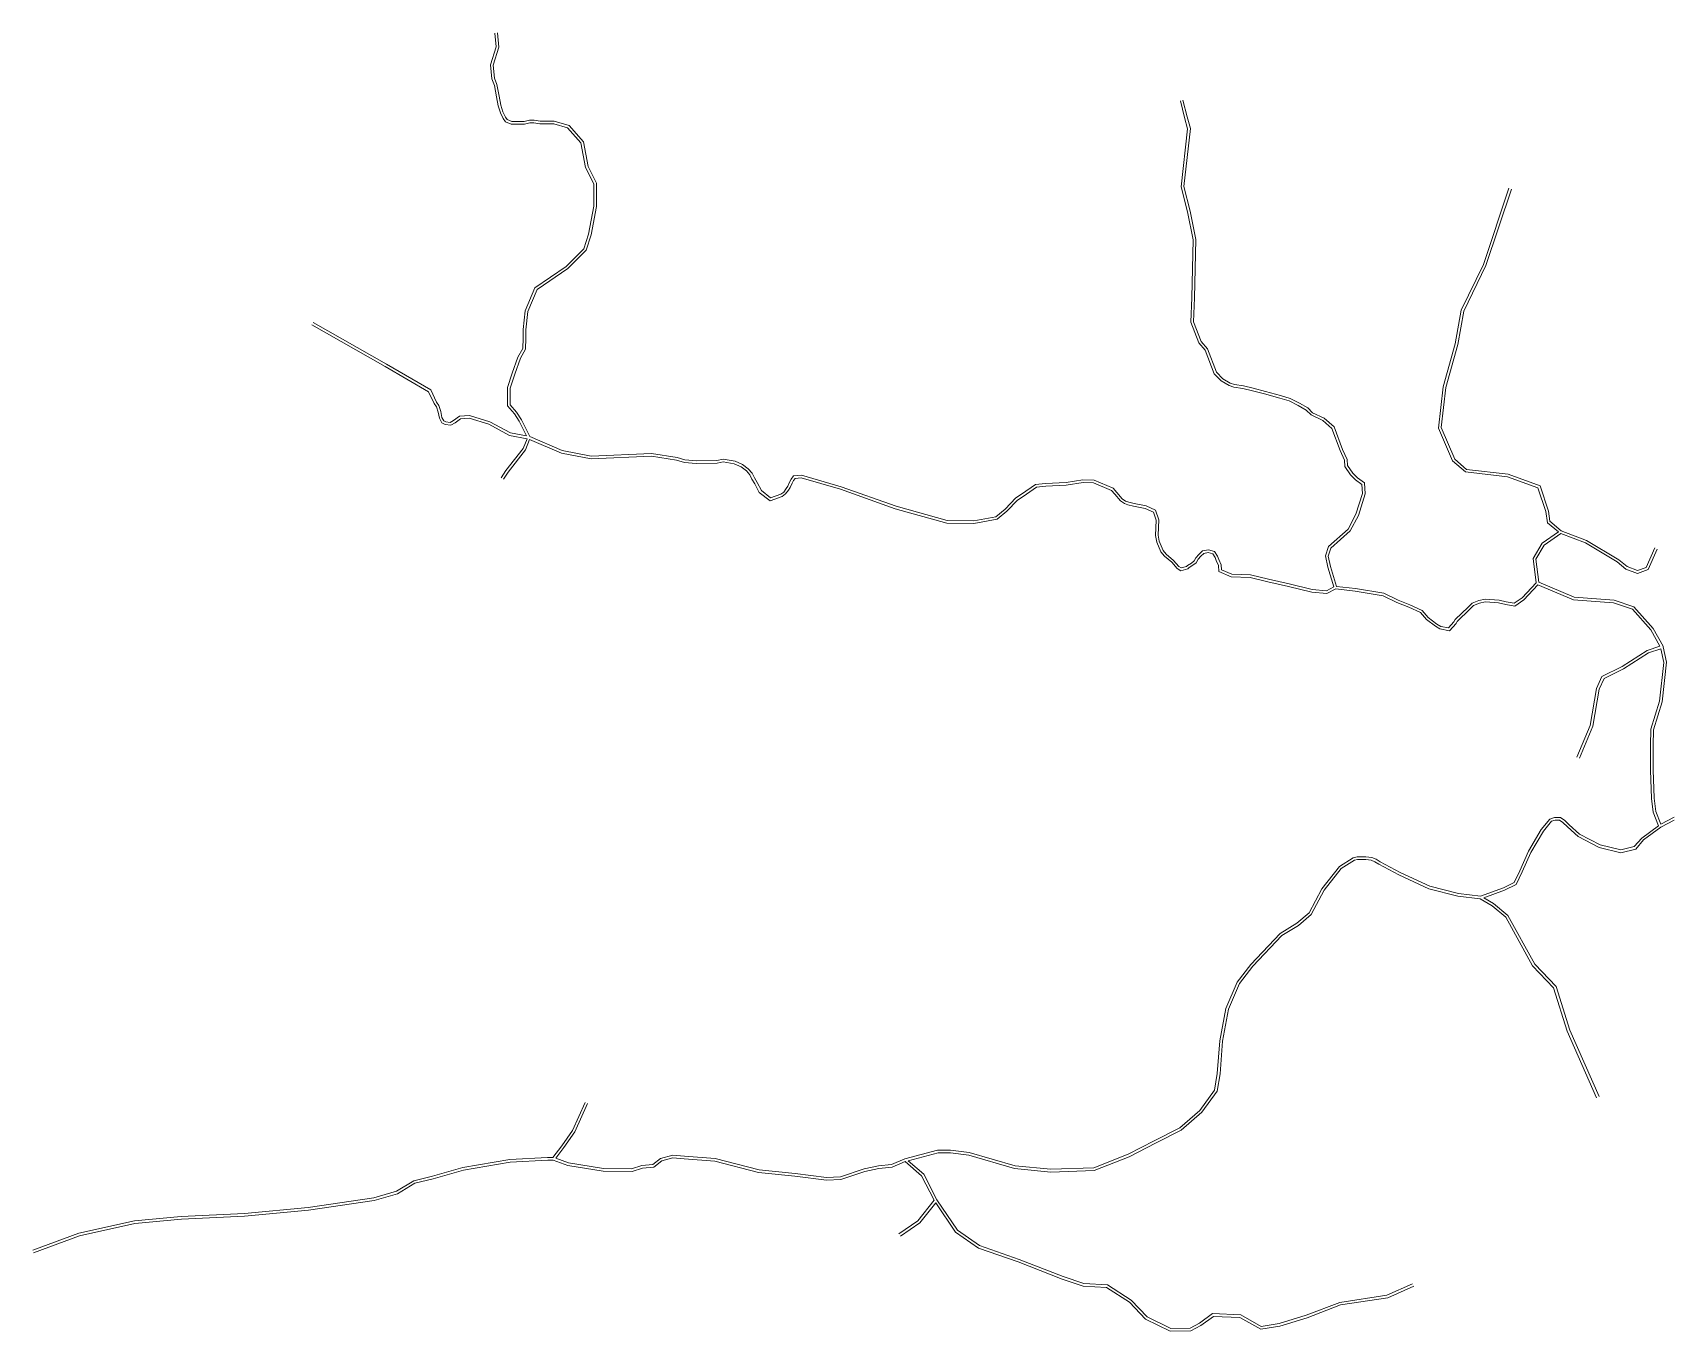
# Model space of a CAD drawing. Header units: millimetres. Extents: x 617885 to 663705, y 7172943 to 7234736.
# Drawn here: x 617885 to 621534, y 7204458 to 7207352 of the extents above; entities that cross this region are included whole.
import ezdxf

# ---------------------------------------------------------------- set-up
doc = ezdxf.new("R2010")
doc.units = ezdxf.units.MM
doc.layers.add('VIAS', color=7, linetype='Continuous', lineweight=5)

msp = doc.modelspace()

# ---------------------------------------------------------------- linework, layer by layer
at = {"layer": 'VIAS', "color": 253}
for points in [[(618509.9, 7206706.2), (618673.4, 7206613.1), (618771.9, 7206555.9), (618785, 7206528.8), (618790.3, 7206521), (618794.7, 7206507.5), (618797, 7206494.6), (618801.3, 7206487.1), (618805.9, 7206484.4), (618815.4, 7206483.2), (618822.7, 7206487.8), (618835.9, 7206497.5), (618858.2, 7206499.2), (618903.9, 7206484.8), (618949.7, 7206460.1), (618985.2, 7206453.4), (618969.1, 7206486.4), (618958.3, 7206502.3), (618943.1, 7206520.1), (618943.1, 7206561), (618953.5, 7206593), (618966.4, 7206629.1), (618977.3, 7206648.3), (618978.1, 7206671.5), (618978.1, 7206690.3), (618982.3, 7206731.8), (619004.2, 7206783.5), (619073.7, 7206831.3), (619112.8, 7206870.4), (619123.2, 7206903.2), (619135.4, 7206965.5), (619135.4, 7207015), (619117.2, 7207051.5), (619106.5, 7207106.2), (619077, 7207140.1), (619046.2, 7207149), (619015.1, 7207149), (619001.8, 7207150.8), (618992.9, 7207150.8), (618980.6, 7207148), (618951.2, 7207148), (618938.4, 7207153.3), (618933, 7207160.9), (618927.1, 7207173.6), (618922.3, 7207189.1), (618918.5, 7207209.2), (618913.8, 7207234.5), (618908, 7207248.9), (618905.1, 7207280.2), (618917.7, 7207320.3), (618914.5, 7207351.3)], [(620442.4, 7207200.3), (620452, 7207163.3), (620458.7, 7207137.8), (620444.4, 7207008.8), (620458.1, 7206953), (620470.7, 7206890.3), (620467.8, 7206761.5), (620465.8, 7206706.5), (620483.7, 7206660.8), (620497.9, 7206644.5), (620518, 7206592), (620533.4, 7206575.8), (620551.1, 7206565.4), (620561.7, 7206562.2), (620581.8, 7206559.1), (620603.3, 7206553.7), (620630.3, 7206546.8), (620664.2, 7206537.5), (620684.8, 7206531.4), (620705.3, 7206520.8), (620722.7, 7206511), (620733.6, 7206500.1), (620759.9, 7206487.7), (620779.9, 7206470), (620798.3, 7206420.6), (620808.1, 7206399.4), (620808.9, 7206385.3), (620821.9, 7206366.6), (620833, 7206355.5), (620846.8, 7206345.3), (620848.2, 7206324.9), (620833.8, 7206278.6), (620816.4, 7206245.3), (620772.4, 7206206.7), (620765.8, 7206185.9), (620771.2, 7206160.5), (620784.6, 7206116.8), (620767.8, 7206108.1), (620736.3, 7206111.1), (620684.7, 7206123.7), (620638.6, 7206134.3), (620598.7, 7206143.6), (620556.9, 7206145.4), (620534, 7206154.9), (620533.5, 7206165.9), (620528, 7206178), (620525, 7206185.2), (620518.4, 7206195.7), (620505, 7206199.8), (620491.7, 7206197.1), (620483.3, 7206189.4), (620477.2, 7206182), (620473.3, 7206174.7), (620466.9, 7206170), (620458.6, 7206164.7), (620456, 7206162.6), (620444.4, 7206159.1), (620439, 7206162.2), (620427.4, 7206176), (620411.1, 7206189.5), (620404, 7206198.2), (620395.5, 7206218.5), (620393.3, 7206231.9), (620394.4, 7206266.6), (620387.4, 7206287.6), (620366, 7206297.7), (620339.5, 7206302.4), (620327.4, 7206305.8), (620320.3, 7206308), (620312.8, 7206313.4), (620300.8, 7206327.1), (620292.8, 7206337), (620250.1, 7206354.4), (620225.4, 7206355.7), (620187.6, 7206349.8), (620141.8, 7206347.4), (620119.8, 7206345), (620088.7, 7206323.4), (620075.5, 7206315.1), (620051.8, 7206290.2), (620031.4, 7206273.2), (619981.9, 7206264), (619922.6, 7206265.2), (619809, 7206296.8), (619686.7, 7206340.2), (619598.3, 7206365.7), (619580.5, 7206364.4), (619575.4, 7206357), (619571.8, 7206350.6), (619567.9, 7206341.2), (619564.1, 7206335.9), (619558.5, 7206328.3), (619552, 7206323.5), (619529.2, 7206315.3), (619508.9, 7206331.5), (619499.2, 7206349.3), (619493.2, 7206359.8), (619488.5, 7206370.1), (619479.6, 7206379.7), (619466.9, 7206390), (619450.2, 7206397.2), (619423.3, 7206401.9), (619409.3, 7206398.8), (619364, 7206398.1), (619338.4, 7206400.3), (619321, 7206404.9), (619264.1, 7206414.1), (619129.5, 7206408.6), (619064.9, 7206420.6), (618992.8, 7206451.7), (618974.3, 7206489.5), (618963, 7206506), (618949.1, 7206522.3), (618949.1, 7206560), (618959.2, 7206591.1), (618971.9, 7206626.6), (618983.3, 7206646.7), (618984.1, 7206671.3), (618984.1, 7206690), (618988.2, 7206730.3), (619009.1, 7206779.6), (619077.5, 7206826.7), (619118.1, 7206867.2), (619129.1, 7206901.7), (619141.4, 7206964.9), (619141.4, 7207016.5), (619122.9, 7207053.5), (619112.1, 7207108.9), (619080.3, 7207145.4), (619047.1, 7207155), (619015.5, 7207155), (619002.3, 7207156.8), (618992.2, 7207156.8), (618979.9, 7207154), (618952.4, 7207154), (618942.3, 7207158.2), (618938.2, 7207163.9), (618932.8, 7207175.8), (618928.1, 7207190.6), (618924.4, 7207210.3), (618919.6, 7207236.2), (618913.9, 7207250.3), (618911.2, 7207279.6), (618923.8, 7207319.7), (618920.5, 7207351.9)], [(621174.5, 7207005.4), (621117.6, 7206835.1), (621068.1, 7206733.5), (621054.6, 7206658.5), (621028.4, 7206562.7), (621017.7, 7206470.9), (621049.2, 7206398), (621077.5, 7206373), (621171.8, 7206362.2), (621239.3, 7206337.5), (621257.2, 7206284.6), (621260.4, 7206259.9), (621284.9, 7206239.5), (621248.5, 7206214.4), (621228.5, 7206179.8), (621235.4, 7206126.3), (621204.1, 7206092.6), (621186.5, 7206080.3), (621168.8, 7206083.8), (621152.5, 7206087.6), (621132.3, 7206088.6), (621121.5, 7206089.6), (621107.5, 7206086.6), (621092.5, 7206080.6), (621083.6, 7206071.6), (621054.8, 7206043.9), (621051.9, 7206039), (621040, 7206025.4), (621023.2, 7206028.7), (621014.3, 7206034.1), (620994.8, 7206049), (620981.3, 7206064.4), (620954.1, 7206077), (620927.5, 7206087.4), (620895.9, 7206102.7), (620832.8, 7206113.2), (620790.5, 7206118.1), (620777.1, 7206162.1), (620772, 7206185.6), (620777.6, 7206203.3), (620821.2, 7206241.6), (620839.3, 7206276.3), (620854.3, 7206324.2), (620852.6, 7206348.5), (620837, 7206360), (620826.5, 7206370.5), (620814.8, 7206387.3), (620814, 7206400.9), (620803.8, 7206422.9), (620785, 7206473.5), (620763.2, 7206492.8), (620737.1, 7206505.1), (620726.3, 7206515.8), (620708.2, 7206526.1), (620687, 7206537), (620665.9, 7206543.3), (620631.8, 7206552.6), (620604.8, 7206559.5), (620583, 7206565), (620563, 7206568), (620553.5, 7206570.9), (620537.2, 7206580.6), (620523.2, 7206595.3), (620503.2, 7206647.7), (620488.9, 7206663.9), (620471.9, 7206707.5), (620473.8, 7206761.3), (620476.7, 7206890.8), (620464, 7206954.3), (620450.5, 7207009.2), (620464.8, 7207138.2), (620457.8, 7207164.8), (620448.2, 7207201.8)], [(621180.1, 7207003.5), (621123.2, 7206832.8), (621073.8, 7206731.7), (621060.4, 7206657.2), (621034.3, 7206561.6), (621023.8, 7206471.8), (621054.2, 7206401.6), (621080, 7206378.8), (621173.2, 7206368.1), (621244, 7206342.1), (621263, 7206286), (621266, 7206263.1), (621291.4, 7206241.9), (621347.8, 7206220.2), (621419.6, 7206177.3), (621438.4, 7206162), (621461.5, 7206153.4), (621480.7, 7206160.2), (621499.4, 7206203.6)], [(618507, 7206700.9), (618670.5, 7206607.9), (618767.3, 7206551.7), (618779.8, 7206525.8), (618784.9, 7206518.3), (618788.8, 7206506.1), (618791.3, 7206492.6), (618796.8, 7206482.8), (618804, 7206478.6), (618816.7, 7206477), (618826.1, 7206482.8), (618838.1, 7206491.7), (618857.5, 7206493.1), (618901.5, 7206479.2), (618947.7, 7206454.4), (618986.5, 7206447.1), (618978.2, 7206425.1), (618939.3, 7206376.3), (618929, 7206360.3)], [(618934, 7206357), (618944.2, 7206372.8), (618983.5, 7206422.1), (618992.3, 7206445.4), (619063.1, 7206414.9), (619129.1, 7206402.6), (619263.7, 7206408.1), (619319.7, 7206399), (619337.4, 7206394.4), (619363.7, 7206392.1), (619410, 7206392.8), (619423.4, 7206395.8), (619448.4, 7206391.4), (619463.8, 7206384.8), (619475.5, 7206375.3), (619483.4, 7206366.7), (619487.8, 7206357.1), (619494, 7206346.3), (619504.2, 7206327.5), (619528.1, 7206308.6), (619554.9, 7206318.2), (619562.8, 7206324), (619568.9, 7206332.4), (619573.1, 7206338.3), (619577.2, 7206348), (619580.5, 7206353.8), (619583.8, 7206358.6), (619597.7, 7206359.7), (619684.8, 7206334.5), (619807.2, 7206291.1), (619921.7, 7206259.2), (619982.4, 7206258), (620034, 7206267.6), (620055.9, 7206285.8), (620079.3, 7206310.4), (620092, 7206318.4), (620122, 7206339.2), (620142.3, 7206341.5), (620188.3, 7206343.8), (620225.7, 7206349.7), (620248.8, 7206348.5), (620289.1, 7206332), (620296.2, 7206323.2), (620308.8, 7206308.9), (620317.6, 7206302.6), (620325.7, 7206300.1), (620338.2, 7206296.5), (620364.2, 7206291.9), (620382.6, 7206283.3), (620388.4, 7206265.7), (620387.3, 7206231.5), (620389.7, 7206216.9), (620398.8, 7206195.1), (620406.8, 7206185.2), (620423.2, 7206171.8), (620435, 7206157.6), (620443.6, 7206152.6), (620458.9, 7206157.2), (620462.1, 7206159.8), (620470.3, 7206165), (620477.9, 7206170.7), (620482.2, 7206178.6), (620487.7, 7206185.3), (620494.5, 7206191.6), (620504.7, 7206193.6), (620514.6, 7206190.6), (620519.7, 7206182.5), (620522.5, 7206175.6), (620527.6, 7206164.4), (620528.2, 7206150.9), (620555.6, 7206139.4), (620597.9, 7206137.6), (620637.2, 7206128.5), (620683.3, 7206117.9), (620735.3, 7206105.1), (620769, 7206101.9), (620788.8, 7206112.2), (620832, 7206107.3), (620894.1, 7206096.9), (620925.1, 7206081.9), (620951.7, 7206071.5), (620977.6, 7206059.5), (620990.7, 7206044.5), (621010.9, 7206029.1), (621021, 7206023.1), (621042.2, 7206018.8), (621056.8, 7206035.5), (621059.6, 7206040.1), (621087.8, 7206067.4), (621095.9, 7206075.5), (621109.3, 7206080.8), (621121.9, 7206083.5), (621131.9, 7206082.6), (621151.6, 7206081.7), (621167.5, 7206077.9), (621187.8, 7206073.9), (621208.1, 7206088.1), (621239.3, 7206121.7), (621318.8, 7206088.4), (621407.9, 7206081.6), (621449.8, 7206067.2), (621491, 7206021), (621511.1, 7205984.7), (621483, 7205975.4), (621426.8, 7205939.1), (621382, 7205917.5), (621370, 7205890.6), (621355.8, 7205808.3), (621326.2, 7205737.7)], [(621505, 7206201.2), (621485.2, 7206155.4), (621461.4, 7206147), (621435.4, 7206156.7), (621416.1, 7206172.4), (621345.2, 7206214.8), (621290.3, 7206235.9), (621253, 7206210.2), (621234.7, 7206178.6), (621241.3, 7206127.4), (621320.2, 7206094.3), (621409.2, 7206087.5), (621453.2, 7206072.4), (621495.9, 7206024.5), (621518.1, 7205984.5), (621518.4, 7205983.6), (621526, 7205948.8), (621516.4, 7205860.9), (621496.6, 7205798.5), (621495.8, 7205763.4), (621495.8, 7205708.9), (621498.4, 7205645.7), (621501.7, 7205616.1), (621512.8, 7205587.9), (621543.1, 7205604)], [(621331.7, 7205735.4), (621361.6, 7205806.6), (621375.8, 7205888.8), (621386.6, 7205913), (621429.8, 7205933.9), (621485.6, 7205970), (621513.3, 7205979.1), (621519.9, 7205948.5), (621510.5, 7205862.2), (621490.6, 7205799.5), (621489.8, 7205763.4), (621489.8, 7205708.7), (621492.4, 7205645.2), (621495.8, 7205614.7), (621507.6, 7205584.7), (621470.7, 7205557.2), (621453.9, 7205538), (621423.8, 7205530.6), (621377.7, 7205542), (621332.1, 7205565.6), (621309.2, 7205586.3), (621298.9, 7205596.2), (621289.6, 7205603.3), (621276.3, 7205603.3), (621265.9, 7205599.4), (621246.7, 7205576), (621218.1, 7205528), (621198.7, 7205484.1), (621186.4, 7205457.9), (621162.7, 7205446.3), (621111.4, 7205427.9), (621062.1, 7205433.2), (620998.4, 7205449.9), (620932.3, 7205480.6), (620887.4, 7205504.2), (620878.6, 7205509.8), (620869.3, 7205514), (620856.1, 7205515.6), (620836.5, 7205515.6), (620827.7, 7205513), (620796.9, 7205493.6), (620757.7, 7205444), (620729.4, 7205390.6), (620702.3, 7205367.4), (620665.1, 7205344.4), (620599.5, 7205275.2), (620569.1, 7205235.8), (620543.6, 7205177.3), (620530.3, 7205105), (620524.8, 7205032.1), (620518.8, 7204995.4), (620485.5, 7204950.1), (620441.1, 7204911.2), (620384.2, 7204882.4), (620325.8, 7204852.4), (620249.5, 7204822), (620154.1, 7204818.9), (620074.3, 7204826.7), (619971.9, 7204856.6), (619930.5, 7204861.3), (619901.6, 7204861.3), (619828.8, 7204842.4), (619828.4, 7204842.2), (619798.4, 7204829.3), (619769.4, 7204826.6), (619738, 7204819.7), (619684.8, 7204802.2), (619653.9, 7204800.6), (619584, 7204809.3), (619503.7, 7204817.9), (619405.9, 7204843.1), (619337.4, 7204848.5), (619311.1, 7204850.5), (619284.2, 7204843.3), (619266.6, 7204829.6), (619242.3, 7204827.7), (619219.6, 7204819.8), (619156.9, 7204820.8), (619079, 7204833.6), (619050.4, 7204844), (619068.7, 7204867.5), (619092.7, 7204902.5), (619121.6, 7204965.2)], [(621375.4, 7204980.9), (621310.4, 7205128.7), (621279.6, 7205226.1), (621232.1, 7205276.1), (621172.1, 7205384.6), (621140.4, 7205411.3), (621118.8, 7205424.1), (621165, 7205440.8), (621190.9, 7205453.4), (621204.1, 7205481.6), (621223.5, 7205525.2), (621251.7, 7205572.5), (621269.6, 7205594.4), (621277.4, 7205597.3), (621287.5, 7205597.3), (621294.9, 7205591.6), (621305.2, 7205581.9), (621328.6, 7205560.6), (621375.6, 7205536.3), (621423.8, 7205524.5), (621457.2, 7205532.6), (621474.8, 7205552.8), (621512.8, 7205581.1), (621543.1, 7205597.2)], [(620960.1, 7204564), (620902.8, 7204538.3), (620797.6, 7204522.4), (620723, 7204493.6), (620662.5, 7204475.4), (620622.5, 7204468.7), (620576.9, 7204494.9), (620514.4, 7204497.2), (620485.1, 7204476.1), (620464.1, 7204465.1), (620420.9, 7204464), (620368.1, 7204489.8), (620332.7, 7204527.4), (620280.2, 7204561.3), (620227.1, 7204564.7), (620181.5, 7204579.8), (620083.1, 7204618), (619995.1, 7204648.8), (619945.8, 7204682.9), (619900.1, 7204750.9), (619870.7, 7204808), (619835.9, 7204838), (619902.4, 7204855.3), (619930.2, 7204855.3), (619970.7, 7204850.7), (620073.1, 7204820.8), (620153.9, 7204812.8), (620250.7, 7204816), (620328.3, 7204846.9), (620386.9, 7204877.1), (620444.5, 7204906.2), (620490, 7204946), (620524.5, 7204993), (620530.8, 7205031.4), (620536.3, 7205104.2), (620549.4, 7205175.5), (620574.3, 7205232.7), (620604.1, 7205271.3), (620668.9, 7205339.7), (620705.9, 7205362.5), (620734.2, 7205386.8), (620762.8, 7205440.7), (620801, 7205489.1), (620830.3, 7205507.5), (620837.3, 7205509.6), (620855.7, 7205509.6), (620867.7, 7205508.1), (620875.8, 7205504.5), (620884.4, 7205499), (620929.6, 7205475.2), (620996.3, 7205444.3), (621061, 7205427.3), (621110.8, 7205421.9), (621136.9, 7205406.4), (621167.4, 7205380.8), (621227.3, 7205272.5), (621274.3, 7205223), (621304.7, 7205126.6), (621369.9, 7204978.5)], [(617885.1, 7204638.8), (617987.9, 7204676.3), (618111.8, 7204704.1), (618215.8, 7204713.9), (618356.9, 7204720.1), (618499.1, 7204733.8), (618644.9, 7204755), (618695.5, 7204769.8), (618734.3, 7204793.5), (618775.8, 7204803.8), (618843.4, 7204822.7), (618947.9, 7204840.6), (619032.5, 7204845.5), (619044, 7204845.5), (619063.9, 7204871.1), (619087.5, 7204905.5), (619116.2, 7204967.7)], [(619815.3, 7204675), (619857.7, 7204703.9), (619894, 7204749.8), (619865.9, 7204804.2), (619829, 7204836), (619799.9, 7204823.4), (619770.4, 7204820.6), (619739.5, 7204813.9), (619685.9, 7204796.2), (619653.7, 7204794.6), (619583.3, 7204803.3), (619502.7, 7204812), (619404.9, 7204837.2), (619337, 7204842.5), (619311.7, 7204844.5), (619287, 7204837.8), (619268.9, 7204823.8), (619243.6, 7204821.7), (619220.6, 7204813.8), (619156.3, 7204814.8), (619077.5, 7204827.7), (619044.9, 7204839.5), (619032.7, 7204839.5), (618948.6, 7204834.6), (618844.7, 7204816.8), (618777.3, 7204798), (618736.6, 7204787.9), (618698, 7204764.3), (618646.2, 7204749.1), (618499.8, 7204727.9), (618357.3, 7204714.1), (618216.2, 7204707.9), (618112.7, 7204698.1), (617989.6, 7204670.5), (617887.1, 7204633.1)], [(619818.7, 7204670.1), (619861.9, 7204699.4), (619897.3, 7204744.3), (619941.4, 7204678.6), (619992.3, 7204643.5), (620081, 7204612.4), (620179.4, 7204574.2), (620225.9, 7204558.8), (620278.2, 7204555.4), (620328.9, 7204522.8), (620364.5, 7204484.9), (620419.5, 7204458), (620465.7, 7204459.1), (620488.3, 7204471), (620516.3, 7204491.2), (620575.2, 7204488.9), (620621.4, 7204462.4), (620663.9, 7204469.5), (620724.9, 7204487.9), (620799.1, 7204516.6), (620904.5, 7204532.4), (620962.6, 7204558.6)]]:
    msp.add_lwpolyline(points, dxfattribs=at)

doc.saveas('drawing.dxf')
